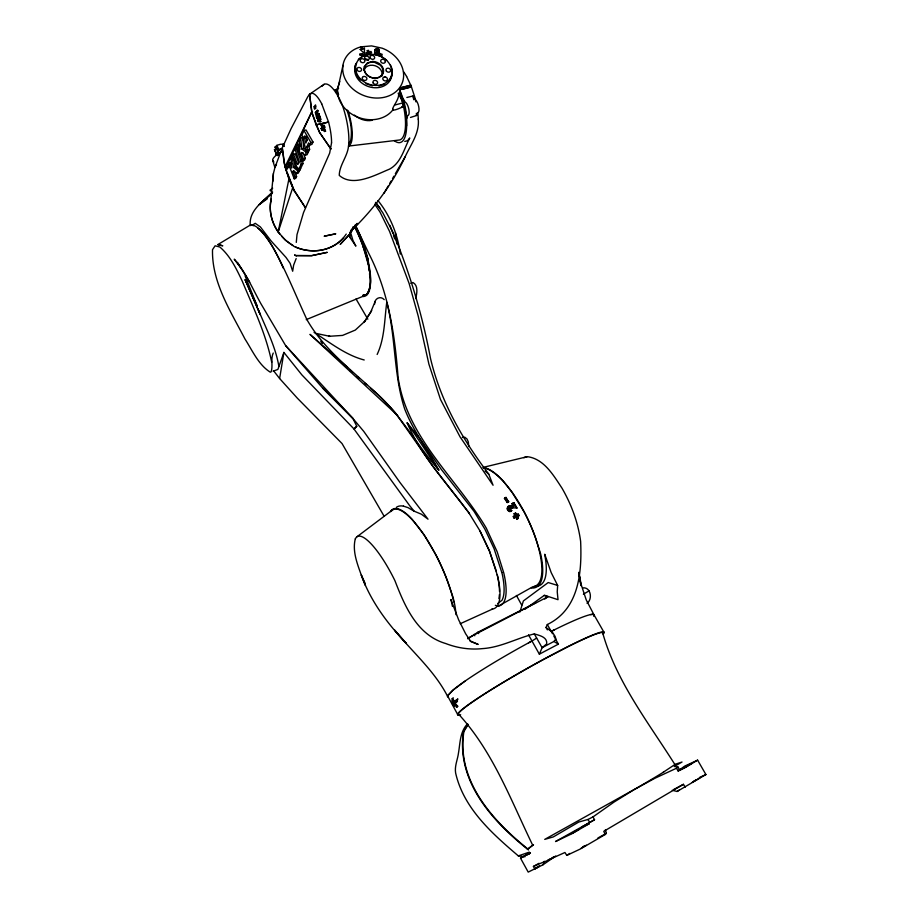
<?xml version="1.0" encoding="UTF-8"?>
<svg xmlns="http://www.w3.org/2000/svg" width="918" height="918" viewBox="0 0 918 918"><rect width="100%" height="100%" fill="white"/><g stroke="black" fill="none" stroke-linecap="round" stroke-linejoin="round"><path stroke-width="1.38" d="M378.032 52.234L377.654 53.921L376.311 53.233M468.719 446.515L468.341 442.006L467.032 439.022L464.76 437.197L462.385 437.45M380.603 55.287L380.626 54.024L382.049 54.208C383.093 56.124 379.559 55.769 380.626 54.024M401.671 106.878A4.728 1.641 75.5 0 0 403.013 102.862L398.297 93.074C401.315 100.808 381.532 116.54 402.245 107.131M331.547 142.841L329.665 153.122L303.537 212.551L297.007 234.595L296.284 242.398M285.647 345.638L322.62 388.05L352.856 418.39L363.757 431.391L399.95 482.466L428.017 519.186L421.419 514.218L414.087 511.154L409.635 505.623L354.004 429.027L356.769 426.239L352.856 418.39L285.647 345.638L260.907 303.709C252.519 288.711 245.76 272.084 234.251 259.174L241.423 268.756M394.281 140.672A38.912 13.277 75.4 0 0 406.64 125.927C407.477 113.545 404.551 101.06 399.571 89.78L411.413 86.843L414.729 96.975A38.395 13.38 75.5 0 1 415.957 101.852M352.26 229.764L351.135 232.082L351.227 229.833M272.784 181.512L273.415 173.513L274.918 167.581L272.657 160.214A17.947 5.703 -20.7 0 1 281.642 151.803M319.43 119.122L318.144 119.455L319.085 120.315L320.795 119.306L319.98 116.265L317.961 116.173L316.79 118.399L315.379 112.627L317.456 110.034L318.018 111.87L316.503 113.729L316.962 115.599L319.338 113.821L316.962 115.599M507.493 507.574L507.424 508.434A2.892 2.547 34.8 0 0 508.859 510.695L509.96 511.395L511.728 510.557L509.283 508.779L509.88 507.539L516.96 508.09L513.805 502.812L516.96 508.09M379.467 53.6L379.536 52.957M534.85 586.189A66.555 22.881 63.9 0 0 545.751 560.783L544.741 554.242L551.19 572.602L557.651 585.432L557.237 591.835L558.029 599.695L544.466 595.254L524.798 609.345M282.859 144.229L282.675 146.272L282.859 144.229L280.449 144.252L276.903 145.354L275.021 147.144L276.456 148.257L278.647 155.176M350.045 232.231L349.574 236.867L355.886 246.127L352.948 240.436L350.504 232.128M318.741 117.515L319.292 115.829M342.953 65.339L342.724 67.622A31.074 25.394 20 0 0 365.72 96.229A31.074 25.394 20 0 0 400.489 86.43L401.499 84.605A31.074 25.394 20 0 0 382.175 48.195L371.572 45.9L361.084 46.829A31.074 25.394 20 0 0 342.953 65.339L337.56 90.079A30.351 24.993 19.8 0 0 359.328 117.733A30.351 24.993 19.8 0 0 393.283 109.311L392.904 109.609M349.563 234.365L340.176 244.417L349.609 234.262L349.494 236.557L350.596 237.911M270.672 201.868L273.415 173.513M379.513 53.014L378.641 51.282L377.321 50.754A1.652 1.343 20.2 0 0 376.346 50.949L376.116 50.834M349.494 236.557L350.022 232.449M383.965 515.973L342.035 443.543L297.294 398.125L279.623 378.526L283.903 352.432L301.884 374.9L354.015 428.981L356.769 426.239M271.694 362.22C265.956 333.831 253.219 307.484 242.157 280.931C236.316 268.71 230.292 255.961 219.815 246.999L215.11 245.806L212.517 249.662C211.656 282.09 230.613 311.225 244.945 338.96C252.335 350.446 258.497 364.848 270.328 372.203L271.12 371.836C273.174 365.812 270.443 359.167 273.231 353.04L273.231 353.04M374.647 50.72L375.611 48.895A2.41 1.951 20.1 0 1 376.885 48.574L378.732 49.17M374.647 304.087C374.257 298.752 380.304 295.321 384.206 299.624M276.456 148.257L276.697 147.087L275.021 147.144L275.825 147.5M404.735 141.349A39.049 13.747 74 0 0 408.797 139.375L409.772 137.987C403.989 148.773 401.177 162.865 389.542 169.13C375.565 174.787 353.12 187.616 339.258 175.395C339.35 165.263 347.36 156.668 348.473 146.536A36.961 11.039 76.3 0 0 342.15 104.641A36.972 11.636 73.4 0 0 324.111 84.295L309.55 94.244L307.725 96.849L291.121 128.6L282.251 147.913L284.224 163.427L288.895 179.113L278.177 232.024L285.464 240.264L294.276 246.563A44.294 40.243 33 0 0 343.55 237.923M351.009 231.818L351.72 229.397M374.865 49.87L374.636 52.372L375.875 54.518M362.082 48.918L360.177 49.492L364.446 48.321L362.082 48.918L361.084 46.829M359.856 54.173C359.512 56.285 364.584 55.275 362.449 53.485L359.856 54.173L360.418 55.344M366.741 53.772L368.531 53.267L366.741 53.772L366.248 52.647L368.015 52.211L367.257 50.616L368.474 50.306L369.231 51.959L371.01 51.465L371.503 52.578L369.736 53.026L370.505 54.621L369.747 52.969L371.503 52.578M378.021 50.123L379.432 50.364L378.744 49.113M355.323 538.774C352.191 550.984 357.217 563.618 361.279 575.035C370.585 601.06 387.453 623.689 406.422 643.495L394.637 630.138C412.411 652.124 434.558 670.817 447.594 696.36M519.863 612.054L523.398 600.923L548.218 582.54L557.651 585.432M415.659 298.557C417.036 293.611 418.379 285.257 412.882 282.48L410.794 283.352M283.903 352.432L277.879 369.415L273.105 371.205M376.483 51.798L376.3 53.278M351.135 232.082L353.155 226.666M337.778 87.692L339.821 81.358M292.762 187.536L278.177 232.024A44.259 40.22 33.2 0 1 271.189 199.08M351.801 230.992L352.42 229.167M410.472 117.458L416.531 115.53L417.495 112.73A6.793 2.421 75.6 0 0 418.734 106.729A6.793 2.421 75.6 0 0 415.028 99.592L412.859 96.034L406.858 97.48M529.766 852.558L520.517 858.158L528.206 872.1L543.066 864.745L544.282 861.279M281.16 148.624L277.856 150.15L277.466 151.252L281.069 148.854M593.694 616.276L594.084 614.991A83.836 7.31 -29.3 0 0 551.213 631.412L554.334 629.851M379.478 53.554L378.836 54.587M275.974 154.729L276.697 154.66L276.41 154.04L275.974 154.729L276.57 153.283L278.762 152.273M375.152 301.437L370.723 312.143L364.148 322.298L371.698 310.525M377.149 354.463C384.791 338.226 384.401 319.716 386.776 302.263C395.979 337.308 393.374 374.372 404.689 408.992C413.238 430.806 427.444 449.774 438.804 470.131C416.026 444.025 399.72 412.779 372.938 390.161L370.826 388.348M528.504 634.82L539.359 654.167L542.113 647.706L546.715 643.874C547.472 636.954 539.394 635.463 534.299 633.902C516.995 638.113 500.769 647.454 482.512 648.613C470.027 649.955 457.359 648.039 445.678 643.518C416.875 635.072 404.781 606.041 394.889 580.601A57.318 14.585 64.3 0 0 370.803 543.536A57.386 14.573 64.4 0 0 355.358 538.843M547.369 629.863L546.026 627.476L547.323 624.515C579.258 609.116 581.989 572.144 580.624 541.299C578.111 522.549 571.421 504.464 561.965 488.112C553.474 475.306 543.904 458.713 527.311 456.671L483.935 467.193M296.64 173.628L297.857 170.989L299.486 170.541L300.588 168.614L298.212 173.192L296.64 173.628L293.358 170.782L292.991 171.597L295.08 177.002L294.242 178.826L295.711 178.425L296.583 176.589L294.494 171.196L292.991 171.597M291.74 164.07L291.144 162.543L289.64 162.956L288.814 164.827L294.242 178.826M293.496 154.201L297.191 163.714L298.786 163.025L295.183 153.754L293.496 154.201L292.647 156.129L296.652 166.445L297.616 168.269L300.588 168.614L302.894 163.702L302.733 160.65L300.909 160.96L296.181 148.131L297.983 147.649M296.181 148.131L295.309 150.093L299.257 161.511L298.006 164.356L297.191 163.714M300.668 146.387L299.704 143.908L297.811 144.413L296.939 146.398L302.538 160.811L304.386 160.317L305.315 158.355L303.663 154.098M301.965 157.081L302.538 160.811L303.433 158.871L301.276 153.317L301.666 152.445L305.086 155.291L307.048 154.752L308.391 151.94L303.686 148.326L302.722 137.333L300.702 137.872L299.429 140.741L299.876 149.726L297.811 144.413M306.497 152.216L307.564 149.898L306.773 146.857L308.62 142.829L309.848 144.941L311.913 144.39L313.004 142.015L306.004 129.977L303.938 130.517L302.011 134.889L306.497 152.216L308.517 151.665L309.607 149.347L308.827 146.306L309.756 144.287M304.191 136.839L304.604 135.898L307.105 140.225L305.809 143.093L304.191 136.839L306.245 136.289M305.086 155.291L306.371 152.48L308.391 151.94M309.848 144.941L310.938 142.577L313.004 142.015M298.912 168.969L301.15 164.219L300.909 160.96M509.364 507.872L509.238 509.387L511.728 510.557M286.473 170.622L284.993 166.801L311.73 111.939L309.55 94.244L312.189 93.269M355.346 225.484L357.722 223.717L350.607 231.393C373.075 209.981 391.929 184.954 405.159 156.771C410.633 144.723 419.721 133.144 418.252 119.122M317.984 114.165L320.325 117.768L319.82 121.853L318.076 121.555L317.513 120.602L318.144 119.455M276.479 164.311L275.067 167.099L282.296 147.867L284.993 166.801M314.208 106.58L315.528 104.904L315.987 106.901L314.484 108.829L313.99 106.867L315.31 106.499M364.32 66.716L367.452 62.803L372.834 61.449A9.983 8.147 20 0 1 383.586 71.076A9.983 8.147 20 0 1 372.49 77.927A9.983 8.147 20 0 1 364.32 66.716L364.698 67.14A9.501 7.757 20 0 0 367.223 75.058L369.908 76.905A9.501 7.757 20 0 0 381.429 75.425A9.501 7.757 20 0 0 380.224 65.155L374.429 62.298L371.216 62.206A9.501 7.757 20 0 0 364.698 67.152M384.068 193.147L388.291 185.872M389.691 183.451L391.102 181.018M392.502 178.597L393.914 176.176M395.314 173.743L405.159 156.771M468.077 724.704L463.9 731.52C456.212 780.748 492.771 821.025 528.412 849.414M467.882 724.291L463.556 731.313C455.741 781.046 492.564 821.507 528.516 849.976M467.526 723.797C459.895 731.807 460.239 742.823 458.484 753.012C457.612 759.748 454.467 766.071 455.626 772.99C463.544 808.184 491.979 833.452 518.326 855.886L524.981 856.769M452.517 703.98L453.71 703.142L452.517 703.98L453.262 705.357L454.272 704.817M453.262 705.357L454.456 704.531M504.441 498.371L505.979 497.418L508.538 501.905L507.218 502.525L504.441 498.371L505.979 497.418M289.595 165.424L286.141 170.415L293.393 189.165L305.487 207.766M507.218 502.525L508.767 501.572M319.085 120.315L320.795 119.306M512.278 503.523C517.075 510.041 508.893 503.144 513.805 502.812M513.862 506.116L510.167 505.818A2.892 2.559 28.9 0 0 507.861 506.816L507.195 508.756A2.892 2.536 34.7 0 0 508.618 511.016L509.96 511.395M515.79 517.224C517.89 521.929 516.455 514.47 514.034 518.05L513.3 516.662L515.044 515.824L514.287 513.655L515.606 513.036L516.593 514.883L515.606 513.036M513.3 516.662L515.285 515.503L514.287 513.655M514.034 518.05L516.019 516.903M516.364 515.205C518.383 512.382 520.472 516.421 517.098 516.604L518.073 518.486L516.754 519.106M517.098 516.604L519.083 515.446M518.073 518.486L517.339 516.272M376.334 50.031L377.137 49.503M325.259 130.322L324.306 128.646L321.988 130.264L321.082 128.543L323.365 126.913L322.092 124.366L322.803 123.494L316.079 124.848L311.73 111.939L285.521 168.809L289.331 165.309M321.082 128.543L323.365 126.913M452.7 703.681C449.831 697.232 457.038 710.543 453.458 705.058M321.988 130.264L324.306 128.646M315.379 112.627L318.064 110.55M322.069 127.258L320.795 124.71L321.507 123.838L328.541 122.037L321.759 103.929M350.607 231.393L357.194 223.361L350.63 231.451M534.299 633.902L542.113 647.706L553.921 641.475L555.941 639.02L555.069 636.358L552.579 632.445L546.026 627.476M296.158 258.578L293.634 265.118L292.67 271.235L290.099 263.317L286.026 257.453L271.166 241.044L260.379 226.93L255.238 223.315L252.565 225.036M322.998 128.99L324.421 131.492L325.144 130.631L323.71 128.13L324.869 126.787L323.928 125.043L322.78 126.386L321.507 123.838M272.646 192.08L271.039 193.572C261.963 202.109 248.583 211.335 250.293 225.656M680.41 769.25L684.587 766.174L697.611 760.15L705.908 774.54L677.094 791.477L672.274 790.26M379.26 54.093L378.182 54.896M453.4 697.875L451.989 698.827L452.264 700.652L453.297 702.052L454.307 701.524M535.01 869.254L533.427 866.443L542.641 862.438A82.425 3.075 -29.6 0 0 553.887 857.458L564.937 852.489L566.796 855.381L580.417 848.966L605.214 834.508L606.362 833.315L605.387 829.723M454.146 700.434L453.136 700.985L456.487 707.147L457.91 706.194M271.682 192.941L259.197 204.68M587.027 603.275C592.925 599.305 590.756 586.648 582.678 587.899M276.857 148.2L274.471 149.6L276.708 154.683L276.307 153.972L277.328 153.031M364.492 321.587L355.3 330.078L342.552 335.414L328.621 336.332L330.021 336.355L316.469 333.486M697.611 760.15L683.44 768.676L683.199 768.045L678.356 770.707M530.432 852.96L520.517 858.158M321.77 86.384L324.123 84.318M455.294 700.904L457.772 699.091L455.294 700.904L456.039 702.293L457.049 701.765L456.303 700.377M456.039 702.293L457.508 701.019L456.751 699.631M676.451 768.251L677.977 767.012L679.699 769.904L678.104 770.902L676.451 768.251L654.913 778.269L634.487 789.411L614.165 801.988L593.017 816.894L587.979 819.464L578.788 822.035L553.302 836.918L544.73 839.385L634.407 789.388M532.75 845.099L527.391 849.38L533.507 844.824L532.612 845.008C510.787 800.026 493.023 751.612 458.644 714.227A82.827 6.128 -29.4 0 1 544.213 659.113L568.804 646.295A82.827 6.128 -29.4 0 1 602.885 633.615C616.689 682.166 648.383 722.477 674.891 764.522L663.186 772.302M543.066 864.745L555.688 856.012M497.671 603.551L501.997 600.28A64.971 20.517 64 0 0 501.905 572.602M358.341 59.475L362.874 56.067L368.692 54.346M357.056 536.697L392.652 509.892M267.322 198.77L259.737 204.221L271.969 193.503M464.875 681.236L452.459 690.554L447.881 695.362A83.871 7.333 -29.3 0 0 447.995 696.946M467.813 638.825L477.911 632.215L535.882 602.701M544.707 599.052L548.023 596.7L544.144 595.426M539.371 866.34L535.607 868.577M677.094 791.477L679.228 790.054M566.796 855.381L569.86 853.419M272.669 188.167L270.018 190.187L270.523 191.013M685.39 766.496L684.461 767.081L688.615 764.774L687.203 765.623M457.979 715.065L448.225 697.037A83.767 7.321 -29.3 0 1 447.64 695.89L453.274 689.866A83.871 7.333 -29.3 0 1 532.015 640.982L536.651 638.079M588.771 823.216L589.333 823.687L572.029 833.682L555.539 841.531L594.531 819.728L593.017 816.894M217.91 244.555L222.799 245.806L217.853 244.578L249.937 225.277A54.85 14.619 67.6 0 1 272.485 246.472C285.727 269.995 295.665 295.194 306.945 319.671C328.564 357.641 367.349 380.362 395.44 412.825L433.078 466.528L468.834 512.772L480.275 531.373L489.478 550.915L497.59 576.091A67.37 20.999 64.1 0 1 492.53 609.059L460.228 623.735M685.218 787.174L683.44 784.316L603.78 831.329L605.214 834.508M547.943 860.155L550.398 858.709M586.372 845.191L581.174 848.152M583.378 594.21L589.069 590.871M529.755 852.776L526.232 854.899L528.986 853.499M530.248 853.006L527.46 854.669L529.629 853.51M535.791 868.302L537.776 867.154M536.227 867.717L539.497 865.835M693.549 781.333L696.452 779.669M589.333 823.687L582.253 826.808L594.531 819.728M321.22 121.383L320.348 121.876L318.798 120.269L317.513 120.602M495.341 605.341L498.52 606.018L532.888 586.717A65.235 22.273 64 0 0 524.098 511.842L512.141 492.45L502.972 480.722A65.844 22.48 64 0 0 482.983 467.423M678.104 770.902L683.199 768.045M533.427 866.443L539.061 863.287M597.87 838.031L606.362 833.315M583.056 846.671L584.777 845.719M337.962 92.282L335.036 90.148L338.639 88.185M528.527 642.875L531.981 641.005M539.359 654.167L558.396 644.138L553.829 636.036M673.514 789.606L683.44 784.316M551.661 858.032L554.185 856.689M456.487 707.147L457.497 706.608L456.154 704.14M452.264 700.652L453.274 700.124M452.872 703.44L454.146 702.568M467.985 638.102L548.023 596.7M692.264 782.32L699.78 777.982L698.862 778.384M516.995 518.785L518.314 518.154M509.731 511.716L511.498 510.878M514.057 513.977L515.365 513.357M516.593 514.883L518.349 514.046M512.049 503.856L513.575 503.144M371.216 62.206L372.834 61.449M699.677 777.374L705.908 774.54M509.352 507.987L512.68 508.067M678.402 770.845L682.177 769.215M376.334 51.006L376.954 50.811A2.02 1.641 20.1 0 1 378.629 51.339L379.111 51.833M335.036 90.148L337.663 89.057M306.233 319.636L362.507 296.525A53.451 16.88 68.2 0 0 354.738 226.666M518.326 855.886L529.33 852.122M675.281 764.235L682.028 762.032L674.305 766.461L677.977 767.012M317.536 116.781L318.844 116.356M378.824 85.959L384.653 84.192M301.15 164.219L302.894 163.702M295.08 177.002L296.583 176.589M400.019 87.818L410.759 85.179L411.436 86.935L402.084 89.379M303.433 158.871L305.315 158.355M289.64 162.956L291.637 168.109L291.167 159.502L292.349 156.806L293.416 167.34L294.976 166.927L299.486 170.541M307.564 149.898L309.607 149.347M301.276 153.317L303.158 152.801M306.773 146.857L308.827 146.306M300.702 137.872L301.747 148.854L303.686 148.326M323.71 128.13L325.018 127.774M394.66 105.065L403.013 102.862M320.795 124.71L322.092 124.366M322.78 126.386L324.088 126.041M376.667 51.741L377.665 51.867M316.79 118.399L318.076 118.055L316.676 112.283M400.087 88.059L410.782 85.282M316.503 113.729L317.8 113.384M324.421 131.492L325.729 131.148M314.484 108.829L315.781 108.496M360.43 55.287L363 54.644M318.546 120.109L320.405 119.971M349.024 146.019L399.743 139.961A36.272 12.37 75.4 0 0 399.468 92.305M491.796 609.139L492.53 609.059M317.961 116.173L319.98 116.265M378.193 54.85L375.887 54.46M372.18 120.304C365.812 121.624 359.374 119.088 354.428 115.152M590.515 614.578L593.074 614.36L594.095 615.255M376.954 49.572L378.009 50.18M384.883 76.928L385.09 76.94A2.375 1.939 20.5 0 1 387.166 80.118A2.375 1.939 20.5 0 1 383.127 79.728A2.375 1.939 20.5 0 1 385.09 76.94M362.725 295.378L366.511 294.816C373.626 283.995 369.747 270.179 367.762 258.36A52.946 17.912 68.8 0 0 355.151 224.979M513.621 506.438L509.938 506.151A2.892 2.559 28.7 0 0 507.62 507.149M363.241 295.16L366.511 294.816C370.941 288.757 371.01 280.805 369.495 273.736M376.908 48.516L378.342 48.849M364.216 359.982C345.535 355.059 330.124 342.598 314.071 332.419M366.053 83.756L372.364 85.81M403.427 506.139L408.062 507.643L414.087 511.154M375.106 54.529L381.349 56.583L386.673 60.244M469.855 640.787L478.175 644.425L470.842 641.579L465.656 633.81L458.621 619.788L450.899 599.511A67.404 18.876 64.2 0 1 452.425 606.419M553.921 641.475L558.396 644.138M335.586 92.144L338.639 94.37M301.747 148.854L306.371 152.48M293.416 167.34L297.857 170.989M349.735 370.241L351.846 372.054M357.125 376.575L359.225 378.388M364.503 382.921L366.615 384.734M485.094 470.98L488.789 474.239L493.069 485.255L460.021 436.819L440.468 399.422L428.924 364.228L418.241 316.159L409.141 283.547L389.576 231.462L380.018 212.047L374.693 204.175M347.532 367.475L309.986 334.37L397.701 415.579M360.212 49.377C363.298 52.842 364.664 52.659 365.157 55.332M330.469 351.41L332.488 353.407M340.567 361.417L343.584 364.423M322.62 388.05L352.856 418.39M378.009 200.64C390.322 215.741 397.873 234.87 400.305 254.148M469.488 513.632C447.846 484.142 421.477 456.957 407.156 422.831L419.813 438.483L441.076 469.098L474.078 511.418L484.888 529.135L494.068 548.654L501.813 572.522M376.369 203.475L382.817 212.804L392.938 232.288C409.818 272.864 422.372 315.012 430.462 358.215C440.043 399.158 460.526 436.199 485.507 469.695L488.789 474.239M375.519 202.385L380.19 208.615L376.07 203.28M272.692 160.524L273.885 162.027M273.541 370.711L279.623 378.526M320.726 341.198L322.39 343.401M505.749 497.763L508.538 501.905M504.671 498.026L507.459 502.18M407.156 422.831L438.804 470.131M288.895 179.113L294.38 191.047L305.43 207.743M377.872 51.993L378.124 52.819M375.301 53.932L374.659 52.315M237.51 262.41L249.685 282.205M356.035 298.97L367.82 319.189M303.938 130.517L310.938 142.577M587.979 819.464L589.723 822.459M594.084 614.991L604.078 632.433M547.323 624.515L552.521 633.73M406.617 76.515L410.759 85.179M516.421 595.449L521.734 605.134M452.39 698.414L456.9 706.734M355.541 225.667L369.174 254.171C388.589 292.28 394.855 334.714 398.045 376.885L398.045 376.942C406.479 437.599 456.625 478.094 486.265 528.091L497.189 551.833L503.798 573.016A67.255 21.263 64 0 1 498.52 606.018M322.379 128.199L323.308 129.931M513.529 516.329L514.275 517.729M479.999 531.132L489.546 551.431L496.363 571.271M518.108 514.378L518.842 515.767M477.911 632.215L478.634 633.604M474.067 634.384L474.79 635.761M593.877 614.612L586.223 599.879L581.232 584.743L578.788 572.316L580.956 585.661L578.948 573.302M365.077 583.228L361.279 575.035M318.557 116.414L319.475 119.765M368.531 53.267L369.3 54.873L368.508 53.324M367.246 50.674L368.003 52.269M366.248 52.647L366.752 53.714M361.577 46.703L362.576 48.792M365.651 55.218C363.757 52.957 364.63 52.269 364.446 48.321M284.362 146.444L283.57 144.252M245.163 279.703L260.253 314.576L245.163 279.703L257.269 306.337L245.14 275.997M276.903 145.354L278.877 149.737M258.061 308.964C265.635 327.737 275.434 346.097 278.842 366.213M274.471 149.6L276.307 153.972M354.555 226.712A52.946 16.731 68.2 0 1 363.161 246.724L367.762 258.36L369.116 270.994M389.875 225.369L393.076 233.665M298.384 148.682L299.716 152.09M300.152 153.214L300.507 154.144M301.024 155.463L302.114 158.344M287.46 173.181L294.38 191.047M277.856 150.15L279.244 153.731M276.57 153.283L277.488 155.658M361.474 575.471L365.318 585.466M346.763 109.621C350.114 119.271 352.592 129.759 350.779 139.972A27.035 8.388 74.9 0 1 348.897 143.587M399.571 89.78L403.45 102.001L406.835 118.33L407.73 115.473A6.908 2.421 75.5 0 0 408.877 109.38A6.908 2.421 75.5 0 0 405.194 102.127L403.036 98.513L403.45 102.001M393.466 234.985L394.602 238.909M363.161 246.724L368.175 264.143M306.566 137.539L307.209 140.041M412.859 96.034L413.766 99.741M453.136 700.985L453.297 702.052M309.55 94.244L312.017 113.04L319.602 132.502L330.905 148.946L319.602 132.502L316.079 124.848L328.541 122.037A31.384 9.398 74.7 0 1 331.559 142.864M302.033 156.898L302.538 160.811M395.474 232.713L396.783 243.89M416.324 113.43L416.531 115.53M294.276 159.48L294.976 166.927M405.894 114.509L406.628 125.915M312.189 93.257A31.419 9.387 74.8 0 1 321.759 103.883M403.518 71.661A38.395 13.357 75.5 0 1 406.617 76.527M417.828 113.017A38.395 13.38 75.5 0 1 418.264 119.133M453.721 601.933A66.257 18.658 64.1 0 0 435.866 554.747L424.127 534.827L412.136 519.29A66.452 18.716 64.1 0 0 390.517 511.498M396.404 507.333A66.291 20.77 55.1 0 1 403.415 506.116M497.189 574.748A65.052 20.322 64.1 0 1 499.495 591.479M499.415 594.554A65.052 20.322 64.1 0 1 498.887 598.559M251.36 225.335A54.472 14.527 67.6 0 1 253.689 225.69M257.855 228.134A54.472 14.527 67.6 0 1 283.226 268.056M346.235 234.079A43.766 39.761 33 0 1 297.719 247.94A43.708 39.715 33.2 0 1 295.344 246.793M293.003 245.496A43.708 39.715 33.2 0 1 281.631 236.19M279.887 234.136A43.708 39.715 33.2 0 1 270.856 200.801M391.045 511.51A65.947 18.578 64.1 0 1 447.571 581.45L452.976 597.044A67.358 18.968 64.1 0 1 455.994 614.67M460.664 714.778A84.089 6.219 -29.4 0 1 525.589 669.291A84.089 6.219 -29.4 0 1 603.172 634.177M531.384 587.956A66.624 22.743 64 0 0 540.691 554.047L535.71 538.35A65.373 22.319 64 0 0 483.396 467.905M523.948 457.784A55.069 20.448 63.7 0 1 527.322 456.682M360.682 80.038A19.003 15.526 20 0 1 355.656 64.18M390.448 65.098A19.003 15.526 20 0 1 389.152 80.727M363.93 70.204A9.478 7.746 20 0 1 375.21 65.763A9.478 7.746 20 0 1 381.922 76.091M364.848 59.211A2.364 1.928 19.7 0 1 368.29 60.336M347.888 110.516A29.009 8.996 74.9 0 1 348.45 146.042M356.54 63.032A18.968 15.503 20 0 0 368.198 86.487A18.968 15.503 20 0 0 391.768 75.391L391.802 75.081A18.968 15.503 20 0 0 391.779 72.488M663.794 771.969A81.702 2.215 -29.4 0 1 634.969 789.113M571.558 833.475L579.281 829.195L571.558 833.475M358.8 59.463L357.894 60.588A18.532 15.136 20 0 0 365.008 82.425L366.316 83.136A18.532 15.136 20 0 0 384.458 83.561L385.606 82.918A18.532 15.136 20 0 0 387.591 61.391L386.421 60.209A18.532 15.136 20 0 0 358.8 59.452M691.484 763.581L683.784 767.918L691.484 763.581M327.095 252.381L311.638 255.652L296.124 255.583L311.615 255.652L327.095 252.381M363.436 76.55L363.356 76.584A2.387 1.951 19.7 0 0 363.115 79.855A2.387 1.951 19.7 0 0 366.798 79.223A2.387 1.951 19.7 0 0 364.32 76.423L363.436 76.55M335.621 233.849L324.341 236.167L335.621 233.849M296.135 255.72L294.701 255.043L296.135 255.72M385.319 61.506L385.308 61.334A2.364 1.928 20.4 0 0 382.875 59.291A2.364 1.928 20.4 0 0 380.695 61.036L380.706 61.208A2.364 1.928 20.3 0 0 383.15 63.25A2.364 1.928 20.3 0 0 385.319 61.506M357.354 70.388A2.387 1.951 19.5 0 0 361.382 70.491A2.387 1.951 19.5 0 0 359.03 67.439A2.387 1.951 19.5 0 0 357.354 70.388M360.51 61.506A2.375 1.939 19.6 0 0 364.549 61.908A2.375 1.939 19.6 0 0 362.484 58.741A2.375 1.939 19.6 0 0 360.51 61.506M386.421 71.134A2.364 1.928 20.6 0 0 390.425 71.237A2.364 1.928 20.6 0 0 388.062 68.196A2.364 1.928 20.6 0 0 386.421 71.134M373.178 82.999A2.387 1.951 20.1 0 0 377.218 83.699A2.387 1.951 20.1 0 0 375.451 80.394A2.387 1.951 20.1 0 0 373.178 82.999M370.264 57.972A2.364 1.928 19.9 0 0 374.269 58.672A2.364 1.928 19.9 0 0 372.524 55.413A2.364 1.928 19.9 0 0 370.264 57.972M364.813 58.763A2.375 1.928 19.7 0 0 368.841 59.475A2.375 1.928 19.7 0 0 367.085 56.205A2.375 1.928 19.7 0 0 364.813 58.763"/></g></svg>
